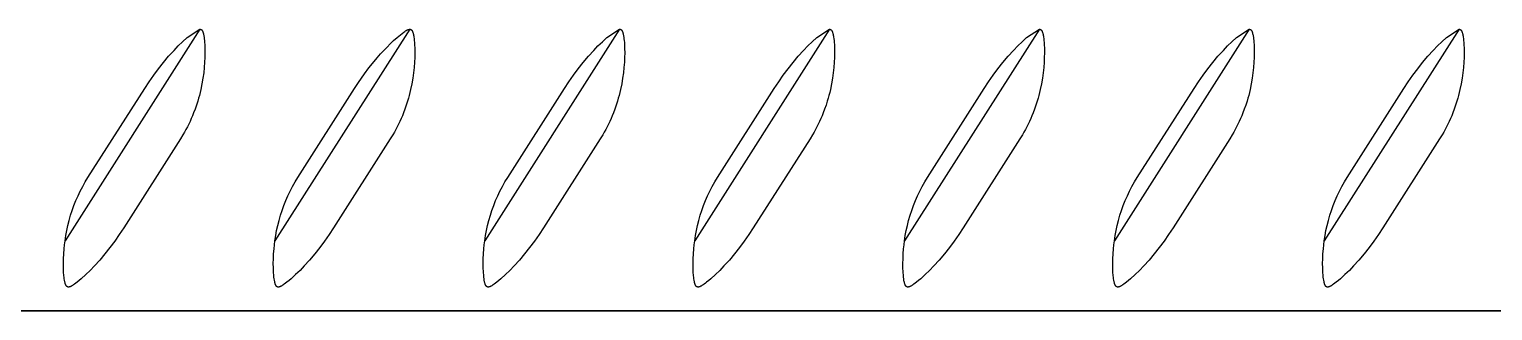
# Model space of a CAD drawing. Header units: millimetres. Extents: x -8 to 1608, y -703 to 404.
# Drawn here: x 594.1 to 670.8, y 185 to 199.8 of the extents above; entities that cross this region are included whole.
import ezdxf

# ---------------------------------------------------------------- set-up
doc = ezdxf.new("R2010")
doc.units = ezdxf.units.MM
doc.layers.add('Blocks', color=7, linetype='Continuous')
doc.layers.add('Blocks$Inner', color=7, linetype='Continuous', lineweight=25, true_color=0x007f00)
doc.layers.add('Blocks$Outline', color=7, linetype='Continuous', lineweight=35, true_color=0xff3f3f)

# ---------------------------------------------------------------- blocks, each defined once
blk = doc.blocks.new('Rebar Coffee Table Front')
at = {"layer": 'Blocks$Inner'}
for points in [[(603.034, 199.774), (603.038, 199.774), (603.042, 199.774), (603.046, 199.774), (603.05, 199.774), (603.054, 199.773), (603.058, 199.773), (603.061, 199.772), (603.065, 199.772), (603.069, 199.771), (603.072, 199.77), (603.076, 199.769), (603.08, 199.768), (603.083, 199.767), (603.087, 199.765), (603.09, 199.764), (603.093, 199.762), (603.095, 199.762), (603.097, 199.761), (603.1, 199.759), (603.104, 199.757), (603.107, 199.755), (603.11, 199.753), (603.113, 199.75), (603.116, 199.748), (603.119, 199.746), (603.122, 199.743), (603.125, 199.74), (603.128, 199.738), (603.131, 199.735), (603.133, 199.732), (603.136, 199.729), (603.138, 199.726), (603.141, 199.723), (603.144, 199.719), (603.147, 199.715), (603.15, 199.711), (603.153, 199.707), (603.156, 199.703), (603.158, 199.699), (603.161, 199.695), (603.163, 199.69), (603.168, 199.682), (603.173, 199.673), (603.177, 199.664), (603.181, 199.654), (603.186, 199.642), (603.191, 199.629), (603.196, 199.616), (603.2, 199.603), (603.208, 199.577), (603.215, 199.55), (603.226, 199.507), (603.235, 199.462), (603.243, 199.417), (603.25, 199.371), (603.263, 199.278), (603.273, 199.183), (603.282, 199.08), (603.289, 198.975), (603.297, 198.757), (603.299, 198.53), (603.294, 198.294), (603.282, 198.04), (603.262, 197.774), (603.232, 197.492), (603.193, 197.212), (603.142, 196.913), (603.081, 196.616), (603.045, 196.461), (603.006, 196.307), (602.964, 196.154), (602.919, 196.001), (602.852, 195.788), (602.778, 195.577), (602.707, 195.387), (602.646, 195.237), (602.583, 195.088), (602.516, 194.941), (602.446, 194.795), (602.376, 194.655), (602.303, 194.517), (602.227, 194.38), (602.148, 194.245), (602.015, 194.029), (599.04, 189.358), (598.81, 189.006), (598.57, 188.662), (598.318, 188.325), (598.057, 187.996), (597.786, 187.675), (597.504, 187.362), (597.282, 187.131), (597.052, 186.907), (596.814, 186.69), (596.706, 186.597), (596.595, 186.507), (596.528, 186.456), (596.46, 186.406), (596.406, 186.369), (596.379, 186.351), (596.351, 186.334), (596.328, 186.321), (596.305, 186.308), (596.281, 186.296), (596.269, 186.29), (596.257, 186.285), (596.248, 186.281), (596.239, 186.277), (596.23, 186.273), (596.22, 186.27), (596.211, 186.267), (596.202, 186.264), (596.192, 186.262), (596.187, 186.261), (596.182, 186.26), (596.175, 186.258), (596.168, 186.257), (596.164, 186.257), (596.16, 186.256), (596.156, 186.256), (596.153, 186.256), (596.149, 186.256), (596.145, 186.256), (596.141, 186.256), (596.138, 186.256), (596.134, 186.256), (596.13, 186.256), (596.126, 186.257), (596.123, 186.257), (596.119, 186.258), (596.116, 186.258), (596.113, 186.259), (596.11, 186.26), (596.107, 186.261), (596.103, 186.262), (596.1, 186.263), (596.097, 186.264), (596.094, 186.265), (596.091, 186.267), (596.088, 186.268), (596.085, 186.269), (596.082, 186.271), (596.079, 186.273), (596.076, 186.274), (596.074, 186.276), (596.071, 186.278), (596.068, 186.28), (596.065, 186.283), (596.062, 186.285), (596.059, 186.287), (596.056, 186.29), (596.054, 186.293), (596.051, 186.295), (596.048, 186.298), (596.046, 186.301), (596.044, 186.304), (596.041, 186.306), (596.039, 186.309), (596.037, 186.312), (596.032, 186.318), (596.029, 186.322), (596.027, 186.326), (596.024, 186.33), (596.022, 186.334), (596.017, 186.342), (596.013, 186.351), (596.009, 186.359), (596.005, 186.367), (596.001, 186.376), (595.997, 186.385), (595.993, 186.396), (595.988, 186.408), (595.984, 186.42), (595.98, 186.432), (595.973, 186.456), (595.967, 186.48), (595.96, 186.507), (595.954, 186.535), (595.939, 186.612), (595.927, 186.69), (595.917, 186.769), (595.909, 186.847), (595.893, 187.055), (595.885, 187.273), (595.883, 187.5), (595.888, 187.736), (595.9, 187.996), (595.92, 188.255), (595.942, 188.469), (595.969, 188.682)], [(614.034, 199.774), (614.038, 199.774), (614.042, 199.774), (614.046, 199.774), (614.05, 199.774), (614.054, 199.773), (614.058, 199.773), (614.061, 199.772), (614.065, 199.772), (614.069, 199.771), (614.072, 199.77), (614.076, 199.769), (614.08, 199.768), (614.083, 199.767), (614.087, 199.765), (614.09, 199.764), (614.093, 199.762), (614.095, 199.762), (614.097, 199.761), (614.1, 199.759), (614.104, 199.757), (614.107, 199.755), (614.11, 199.753), (614.113, 199.75), (614.116, 199.748), (614.119, 199.746), (614.122, 199.743), (614.125, 199.74), (614.128, 199.738), (614.131, 199.735), (614.133, 199.732), (614.136, 199.729), (614.138, 199.726), (614.141, 199.723), (614.144, 199.719), (614.147, 199.715), (614.15, 199.711), (614.153, 199.707), (614.156, 199.703), (614.158, 199.699), (614.161, 199.695), (614.163, 199.69), (614.168, 199.682), (614.173, 199.673), (614.177, 199.664), (614.181, 199.654), (614.186, 199.642), (614.191, 199.629), (614.196, 199.616), (614.2, 199.603), (614.208, 199.577), (614.215, 199.55), (614.226, 199.507), (614.235, 199.462), (614.243, 199.417), (614.25, 199.371), (614.263, 199.278), (614.273, 199.183), (614.282, 199.08), (614.289, 198.975), (614.297, 198.757), (614.299, 198.53), (614.294, 198.294), (614.282, 198.04), (614.262, 197.774), (614.232, 197.492), (614.193, 197.212), (614.142, 196.913), (614.081, 196.616), (614.045, 196.461), (614.006, 196.307), (613.964, 196.154), (613.919, 196.001), (613.852, 195.788), (613.778, 195.577), (613.707, 195.387), (613.646, 195.237), (613.583, 195.088), (613.516, 194.941), (613.446, 194.795), (613.376, 194.655), (613.303, 194.517), (613.227, 194.38), (613.148, 194.245), (613.015, 194.029), (610.04, 189.358), (609.81, 189.006), (609.57, 188.662), (609.318, 188.325), (609.057, 187.996), (608.786, 187.675), (608.504, 187.362), (608.282, 187.131), (608.052, 186.907), (607.814, 186.69), (607.706, 186.597), (607.595, 186.507), (607.528, 186.456), (607.46, 186.406), (607.406, 186.369), (607.379, 186.351), (607.351, 186.334), (607.328, 186.321), (607.305, 186.308), (607.281, 186.296), (607.269, 186.29), (607.257, 186.285), (607.248, 186.281), (607.239, 186.277), (607.23, 186.273), (607.22, 186.27), (607.211, 186.267), (607.202, 186.264), (607.192, 186.262), (607.187, 186.261), (607.182, 186.26), (607.175, 186.258), (607.168, 186.257), (607.164, 186.257), (607.16, 186.256), (607.156, 186.256), (607.153, 186.256), (607.149, 186.256), (607.145, 186.256), (607.141, 186.256), (607.138, 186.256), (607.134, 186.256), (607.13, 186.256), (607.126, 186.257), (607.123, 186.257), (607.119, 186.258), (607.116, 186.258), (607.113, 186.259), (607.11, 186.26), (607.107, 186.261), (607.103, 186.262), (607.1, 186.263), (607.097, 186.264), (607.094, 186.265), (607.091, 186.267), (607.088, 186.268), (607.085, 186.269), (607.082, 186.271), (607.079, 186.273), (607.076, 186.274), (607.074, 186.276), (607.071, 186.278), (607.068, 186.28), (607.065, 186.283), (607.062, 186.285), (607.059, 186.287), (607.056, 186.29), (607.054, 186.293), (607.051, 186.295), (607.048, 186.298), (607.046, 186.301), (607.044, 186.304), (607.041, 186.306), (607.039, 186.309), (607.037, 186.312), (607.032, 186.318), (607.029, 186.322), (607.027, 186.326), (607.024, 186.33), (607.022, 186.334), (607.017, 186.342), (607.013, 186.351), (607.009, 186.359), (607.005, 186.367), (607.001, 186.376), (606.997, 186.385), (606.993, 186.396), (606.988, 186.408), (606.984, 186.42), (606.98, 186.432), (606.973, 186.456), (606.967, 186.48), (606.96, 186.507), (606.954, 186.535), (606.939, 186.612), (606.927, 186.69), (606.917, 186.769), (606.909, 186.847), (606.893, 187.055), (606.885, 187.273), (606.883, 187.5), (606.888, 187.736), (606.9, 187.996), (606.92, 188.255), (606.942, 188.469), (606.969, 188.682)], [(625.034, 199.774), (625.038, 199.774), (625.042, 199.774), (625.046, 199.774), (625.05, 199.774), (625.054, 199.773), (625.058, 199.773), (625.061, 199.772), (625.065, 199.772), (625.069, 199.771), (625.072, 199.77), (625.076, 199.769), (625.08, 199.768), (625.083, 199.767), (625.087, 199.765), (625.09, 199.764), (625.093, 199.762), (625.095, 199.762), (625.097, 199.761), (625.1, 199.759), (625.104, 199.757), (625.107, 199.755), (625.11, 199.753), (625.113, 199.75), (625.116, 199.748), (625.119, 199.746), (625.122, 199.743), (625.125, 199.74), (625.128, 199.738), (625.131, 199.735), (625.133, 199.732), (625.136, 199.729), (625.138, 199.726), (625.141, 199.723), (625.144, 199.719), (625.147, 199.715), (625.15, 199.711), (625.153, 199.707), (625.156, 199.703), (625.158, 199.699), (625.161, 199.695), (625.163, 199.69), (625.168, 199.682), (625.173, 199.673), (625.177, 199.664), (625.181, 199.654), (625.186, 199.642), (625.191, 199.629), (625.196, 199.616), (625.2, 199.603), (625.208, 199.577), (625.215, 199.55), (625.226, 199.507), (625.235, 199.462), (625.243, 199.417), (625.25, 199.371), (625.263, 199.278), (625.273, 199.183), (625.282, 199.08), (625.289, 198.975), (625.297, 198.757), (625.299, 198.53), (625.294, 198.294), (625.282, 198.04), (625.262, 197.774), (625.232, 197.492), (625.193, 197.212), (625.142, 196.913), (625.081, 196.616), (625.045, 196.461), (625.006, 196.307), (624.964, 196.154), (624.919, 196.001), (624.852, 195.788), (624.778, 195.577), (624.707, 195.387), (624.646, 195.237), (624.583, 195.088), (624.516, 194.941), (624.446, 194.795), (624.376, 194.655), (624.303, 194.517), (624.227, 194.38), (624.148, 194.245), (624.015, 194.029), (621.04, 189.358), (620.81, 189.006), (620.57, 188.662), (620.318, 188.325), (620.057, 187.996), (619.786, 187.675), (619.504, 187.362), (619.282, 187.131), (619.052, 186.907), (618.814, 186.69), (618.706, 186.597), (618.595, 186.507), (618.528, 186.456), (618.46, 186.406), (618.406, 186.369), (618.379, 186.351), (618.351, 186.334), (618.328, 186.321), (618.305, 186.308), (618.281, 186.296), (618.269, 186.29), (618.257, 186.285), (618.248, 186.281), (618.239, 186.277), (618.23, 186.273), (618.22, 186.27), (618.211, 186.267), (618.202, 186.264), (618.192, 186.262), (618.187, 186.261), (618.182, 186.26), (618.175, 186.258), (618.168, 186.257), (618.164, 186.257), (618.16, 186.256), (618.156, 186.256), (618.153, 186.256), (618.149, 186.256), (618.145, 186.256), (618.141, 186.256), (618.138, 186.256), (618.134, 186.256), (618.13, 186.256), (618.126, 186.257), (618.123, 186.257), (618.119, 186.258), (618.116, 186.258), (618.113, 186.259), (618.11, 186.26), (618.107, 186.261), (618.103, 186.262), (618.1, 186.263), (618.097, 186.264), (618.094, 186.265), (618.091, 186.267), (618.088, 186.268), (618.085, 186.269), (618.082, 186.271), (618.079, 186.273), (618.076, 186.274), (618.074, 186.276), (618.071, 186.278), (618.068, 186.28), (618.065, 186.283), (618.062, 186.285), (618.059, 186.287), (618.056, 186.29), (618.054, 186.293), (618.051, 186.295), (618.048, 186.298), (618.046, 186.301), (618.044, 186.304), (618.041, 186.306), (618.039, 186.309), (618.037, 186.312), (618.032, 186.318), (618.029, 186.322), (618.027, 186.326), (618.024, 186.33), (618.022, 186.334), (618.017, 186.342), (618.013, 186.351), (618.009, 186.359), (618.005, 186.367), (618.001, 186.376), (617.997, 186.385), (617.993, 186.396), (617.988, 186.408), (617.984, 186.42), (617.98, 186.432), (617.973, 186.456), (617.967, 186.48), (617.96, 186.507), (617.954, 186.535), (617.939, 186.612), (617.927, 186.69), (617.917, 186.769), (617.909, 186.847), (617.893, 187.055), (617.885, 187.273), (617.883, 187.5), (617.888, 187.736), (617.9, 187.996), (617.92, 188.255), (617.942, 188.469), (617.969, 188.682)], [(636.034, 199.774), (636.038, 199.774), (636.042, 199.774), (636.046, 199.774), (636.05, 199.774), (636.054, 199.773), (636.058, 199.773), (636.061, 199.772), (636.065, 199.772), (636.069, 199.771), (636.072, 199.77), (636.076, 199.769), (636.08, 199.768), (636.083, 199.767), (636.087, 199.765), (636.09, 199.764), (636.093, 199.762), (636.095, 199.762), (636.097, 199.761), (636.1, 199.759), (636.104, 199.757), (636.107, 199.755), (636.11, 199.753), (636.113, 199.75), (636.116, 199.748), (636.119, 199.746), (636.122, 199.743), (636.125, 199.74), (636.128, 199.738), (636.131, 199.735), (636.133, 199.732), (636.136, 199.729), (636.138, 199.726), (636.141, 199.723), (636.144, 199.719), (636.147, 199.715), (636.15, 199.711), (636.153, 199.707), (636.156, 199.703), (636.158, 199.699), (636.161, 199.695), (636.163, 199.69), (636.168, 199.682), (636.173, 199.673), (636.177, 199.664), (636.181, 199.654), (636.186, 199.642), (636.191, 199.629), (636.196, 199.616), (636.2, 199.603), (636.208, 199.577), (636.215, 199.55), (636.226, 199.507), (636.235, 199.462), (636.243, 199.417), (636.25, 199.371), (636.263, 199.278), (636.273, 199.183), (636.282, 199.08), (636.289, 198.975), (636.297, 198.757), (636.299, 198.53), (636.294, 198.294), (636.282, 198.04), (636.262, 197.774), (636.232, 197.492), (636.193, 197.212), (636.142, 196.913), (636.081, 196.616), (636.045, 196.461), (636.006, 196.307), (635.964, 196.154), (635.919, 196.001), (635.852, 195.788), (635.778, 195.577), (635.707, 195.387), (635.646, 195.237), (635.583, 195.088), (635.516, 194.941), (635.446, 194.795), (635.376, 194.655), (635.303, 194.517), (635.227, 194.38), (635.148, 194.245), (635.015, 194.029), (632.04, 189.358), (631.81, 189.006), (631.57, 188.662), (631.318, 188.325), (631.057, 187.996), (630.786, 187.675), (630.504, 187.362), (630.282, 187.131), (630.052, 186.907), (629.814, 186.69), (629.706, 186.597), (629.595, 186.507), (629.528, 186.456), (629.46, 186.406), (629.406, 186.369), (629.379, 186.351), (629.351, 186.334), (629.328, 186.321), (629.305, 186.308), (629.281, 186.296), (629.269, 186.29), (629.257, 186.285), (629.248, 186.281), (629.239, 186.277), (629.23, 186.273), (629.22, 186.27), (629.211, 186.267), (629.202, 186.264), (629.192, 186.262), (629.187, 186.261), (629.182, 186.26), (629.175, 186.258), (629.168, 186.257), (629.164, 186.257), (629.16, 186.256), (629.156, 186.256), (629.153, 186.256), (629.149, 186.256), (629.145, 186.256), (629.141, 186.256), (629.138, 186.256), (629.134, 186.256), (629.13, 186.256), (629.126, 186.257), (629.123, 186.257), (629.119, 186.258), (629.116, 186.258), (629.113, 186.259), (629.11, 186.26), (629.107, 186.261), (629.103, 186.262), (629.1, 186.263), (629.097, 186.264), (629.094, 186.265), (629.091, 186.267), (629.088, 186.268), (629.085, 186.269), (629.082, 186.271), (629.079, 186.273), (629.076, 186.274), (629.074, 186.276), (629.071, 186.278), (629.068, 186.28), (629.065, 186.283), (629.062, 186.285), (629.059, 186.287), (629.056, 186.29), (629.054, 186.293), (629.051, 186.295), (629.048, 186.298), (629.046, 186.301), (629.044, 186.304), (629.041, 186.306), (629.039, 186.309), (629.037, 186.312), (629.032, 186.318), (629.029, 186.322), (629.027, 186.326), (629.024, 186.33), (629.022, 186.334), (629.017, 186.342), (629.013, 186.351), (629.009, 186.359), (629.005, 186.367), (629.001, 186.376), (628.997, 186.385), (628.993, 186.396), (628.988, 186.408), (628.984, 186.42), (628.98, 186.432), (628.973, 186.456), (628.967, 186.48), (628.96, 186.507), (628.954, 186.535), (628.939, 186.612), (628.927, 186.69), (628.917, 186.769), (628.909, 186.847), (628.893, 187.055), (628.885, 187.273), (628.883, 187.5), (628.888, 187.736), (628.9, 187.996), (628.92, 188.255), (628.942, 188.469), (628.969, 188.682)], [(647.034, 199.774), (639.969, 188.682), (640.009, 188.953), (640.058, 189.222), (640.116, 189.489), (640.182, 189.755), (640.258, 190.018), (640.342, 190.278), (640.435, 190.535), (640.536, 190.789), (640.646, 191.04), (640.764, 191.287), (640.89, 191.529), (641.025, 191.768), (641.167, 192.001), (644.142, 196.672), (644.372, 197.024), (644.612, 197.368), (644.864, 197.705), (645.125, 198.034), (645.396, 198.355), (645.678, 198.668), (645.9, 198.899), (646.13, 199.123), (646.368, 199.34), (647.034, 199.774), (647.038, 199.774), (647.042, 199.774), (647.046, 199.774), (647.05, 199.774), (647.054, 199.773), (647.058, 199.773), (647.061, 199.772), (647.065, 199.772), (647.069, 199.771), (647.072, 199.77), (647.076, 199.769), (647.08, 199.768), (647.083, 199.767), (647.087, 199.765), (647.09, 199.764), (647.093, 199.762), (647.095, 199.762), (647.097, 199.761), (647.1, 199.759), (647.104, 199.757), (647.107, 199.755), (647.11, 199.753), (647.113, 199.75), (647.116, 199.748), (647.119, 199.746), (647.122, 199.743), (647.125, 199.74), (647.128, 199.738), (647.131, 199.735), (647.133, 199.732), (647.136, 199.729), (647.138, 199.726), (647.141, 199.723), (647.144, 199.719), (647.147, 199.715), (647.15, 199.711), (647.153, 199.707), (647.156, 199.703), (647.158, 199.699), (647.161, 199.695), (647.163, 199.69), (647.168, 199.682), (647.173, 199.673), (647.177, 199.664), (647.181, 199.654), (647.186, 199.642), (647.191, 199.629), (647.196, 199.616), (647.2, 199.603), (647.208, 199.577), (647.215, 199.55), (647.226, 199.507), (647.235, 199.462), (647.243, 199.417), (647.25, 199.371), (647.263, 199.278), (647.273, 199.183), (647.282, 199.08), (647.289, 198.975), (647.297, 198.757), (647.299, 198.53), (647.294, 198.294), (647.282, 198.04), (647.262, 197.774), (647.232, 197.492), (647.193, 197.212), (647.142, 196.913), (647.081, 196.616), (647.045, 196.461), (647.006, 196.307), (646.964, 196.154), (646.919, 196.001), (646.852, 195.788), (646.778, 195.577), (646.707, 195.387), (646.646, 195.237), (646.583, 195.088), (646.516, 194.941), (646.446, 194.795), (646.376, 194.655), (646.303, 194.517), (646.227, 194.38), (646.148, 194.245), (646.015, 194.029), (643.04, 189.358), (642.81, 189.006), (642.57, 188.662), (642.318, 188.325), (642.057, 187.996), (641.786, 187.675), (641.504, 187.362), (641.282, 187.131), (641.052, 186.907), (640.814, 186.69), (640.706, 186.597), (640.595, 186.507), (640.528, 186.456), (640.46, 186.406), (640.406, 186.369), (640.379, 186.351), (640.351, 186.334), (640.328, 186.321), (640.305, 186.308), (640.281, 186.296), (640.269, 186.29), (640.257, 186.285), (640.248, 186.281), (640.239, 186.277), (640.23, 186.273), (640.22, 186.27), (640.211, 186.267), (640.202, 186.264), (640.192, 186.262), (640.187, 186.261), (640.182, 186.26), (640.175, 186.258), (640.168, 186.257), (640.164, 186.257), (640.16, 186.256), (640.156, 186.256), (640.153, 186.256), (640.149, 186.256), (640.145, 186.256), (640.141, 186.256), (640.138, 186.256), (640.134, 186.256), (640.13, 186.256), (640.126, 186.257), (640.123, 186.257), (640.119, 186.258), (640.116, 186.258), (640.113, 186.259), (640.11, 186.26), (640.107, 186.261), (640.103, 186.262), (640.1, 186.263), (640.097, 186.264), (640.094, 186.265), (640.091, 186.267), (640.088, 186.268), (640.085, 186.269), (640.082, 186.271), (640.079, 186.273), (640.076, 186.274), (640.074, 186.276), (640.071, 186.278), (640.068, 186.28), (640.065, 186.283), (640.062, 186.285), (640.059, 186.287), (640.056, 186.29), (640.054, 186.293), (640.051, 186.295), (640.048, 186.298), (640.046, 186.301), (640.044, 186.304), (640.041, 186.306), (640.039, 186.309), (640.037, 186.312), (640.032, 186.318), (640.029, 186.322), (640.027, 186.326), (640.024, 186.33), (640.022, 186.334), (640.017, 186.342), (640.013, 186.351), (640.009, 186.359), (640.005, 186.367), (640.001, 186.376), (639.997, 186.385), (639.993, 186.396), (639.988, 186.408), (639.984, 186.42), (639.98, 186.432), (639.973, 186.456), (639.967, 186.48), (639.96, 186.507), (639.954, 186.535), (639.939, 186.612), (639.927, 186.69), (639.917, 186.769), (639.909, 186.847), (639.893, 187.055), (639.885, 187.273), (639.883, 187.5), (639.888, 187.736), (639.9, 187.996), (639.92, 188.255), (639.942, 188.469), (639.969, 188.682)], [(658.034, 199.774), (658.038, 199.774), (658.042, 199.774), (658.046, 199.774), (658.05, 199.774), (658.054, 199.773), (658.058, 199.773), (658.061, 199.772), (658.065, 199.772), (658.069, 199.771), (658.072, 199.77), (658.076, 199.769), (658.08, 199.768), (658.083, 199.767), (658.087, 199.765), (658.09, 199.764), (658.093, 199.762), (658.095, 199.762), (658.097, 199.761), (658.1, 199.759), (658.104, 199.757), (658.107, 199.755), (658.11, 199.753), (658.113, 199.75), (658.116, 199.748), (658.119, 199.746), (658.122, 199.743), (658.125, 199.74), (658.128, 199.738), (658.131, 199.735), (658.133, 199.732), (658.136, 199.729), (658.138, 199.726), (658.141, 199.723), (658.144, 199.719), (658.147, 199.715), (658.15, 199.711), (658.153, 199.707), (658.156, 199.703), (658.158, 199.699), (658.161, 199.695), (658.163, 199.69), (658.168, 199.682), (658.173, 199.673), (658.177, 199.664), (658.181, 199.654), (658.186, 199.642), (658.191, 199.629), (658.196, 199.616), (658.2, 199.603), (658.208, 199.577), (658.215, 199.55), (658.226, 199.507), (658.235, 199.462), (658.243, 199.417), (658.25, 199.371), (658.263, 199.278), (658.273, 199.183), (658.282, 199.08), (658.289, 198.975), (658.297, 198.757), (658.299, 198.53), (658.294, 198.294), (658.282, 198.04), (658.262, 197.774), (658.232, 197.492), (658.193, 197.212), (658.142, 196.913), (658.081, 196.616), (658.045, 196.461), (658.006, 196.307), (657.964, 196.154), (657.919, 196.001), (657.852, 195.788), (657.778, 195.577), (657.707, 195.387), (657.646, 195.237), (657.583, 195.088), (657.516, 194.941), (657.446, 194.795), (657.376, 194.655), (657.303, 194.517), (657.227, 194.38), (657.148, 194.245), (657.015, 194.029), (654.04, 189.358), (653.81, 189.006), (653.57, 188.662), (653.318, 188.325), (653.057, 187.996), (652.786, 187.675), (652.504, 187.362), (652.282, 187.131), (652.052, 186.907), (651.814, 186.69), (651.706, 186.597), (651.595, 186.507), (651.528, 186.456), (651.46, 186.406), (651.406, 186.369), (651.379, 186.351), (651.351, 186.334), (651.328, 186.321), (651.305, 186.308), (651.281, 186.296), (651.269, 186.29), (651.257, 186.285), (651.248, 186.281), (651.239, 186.277), (651.23, 186.273), (651.22, 186.27), (651.211, 186.267), (651.202, 186.264), (651.192, 186.262), (651.187, 186.261), (651.182, 186.26), (651.175, 186.258), (651.168, 186.257), (651.164, 186.257), (651.16, 186.256), (651.156, 186.256), (651.153, 186.256), (651.149, 186.256), (651.145, 186.256), (651.141, 186.256), (651.138, 186.256), (651.134, 186.256), (651.13, 186.256), (651.126, 186.257), (651.123, 186.257), (651.119, 186.258), (651.116, 186.258), (651.113, 186.259), (651.11, 186.26), (651.107, 186.261), (651.103, 186.262), (651.1, 186.263), (651.097, 186.264), (651.094, 186.265), (651.091, 186.267), (651.088, 186.268), (651.085, 186.269), (651.082, 186.271), (651.079, 186.273), (651.076, 186.274), (651.074, 186.276), (651.071, 186.278), (651.068, 186.28), (651.065, 186.283), (651.062, 186.285), (651.059, 186.287), (651.056, 186.29), (651.054, 186.293), (651.051, 186.295), (651.048, 186.298), (651.046, 186.301), (651.044, 186.304), (651.041, 186.306), (651.039, 186.309), (651.037, 186.312), (651.032, 186.318), (651.029, 186.322), (651.027, 186.326), (651.024, 186.33), (651.022, 186.334), (651.017, 186.342), (651.013, 186.351), (651.009, 186.359), (651.005, 186.367), (651.001, 186.376), (650.997, 186.385), (650.993, 186.396), (650.988, 186.408), (650.984, 186.42), (650.98, 186.432), (650.973, 186.456), (650.967, 186.48), (650.96, 186.507), (650.954, 186.535), (650.939, 186.612), (650.927, 186.69), (650.917, 186.769), (650.909, 186.847), (650.893, 187.055), (650.885, 187.273), (650.883, 187.5), (650.888, 187.736), (650.9, 187.996), (650.92, 188.255), (650.942, 188.469), (650.969, 188.682)], [(669.034, 199.774), (661.969, 188.682), (662.009, 188.953), (662.058, 189.222), (662.116, 189.489), (662.182, 189.755), (662.258, 190.018), (662.342, 190.278), (662.435, 190.535), (662.536, 190.789), (662.646, 191.04), (662.764, 191.287), (662.89, 191.529), (663.025, 191.768), (663.167, 192.001), (666.142, 196.672), (666.372, 197.024), (666.612, 197.368), (666.864, 197.705), (667.125, 198.034), (667.396, 198.355), (667.678, 198.668), (667.9, 198.899), (668.13, 199.123), (668.368, 199.34), (669.034, 199.774), (669.038, 199.774), (669.042, 199.774), (669.046, 199.774), (669.05, 199.774), (669.054, 199.773), (669.058, 199.773), (669.061, 199.772), (669.065, 199.772), (669.069, 199.771), (669.072, 199.77), (669.076, 199.769), (669.08, 199.768), (669.083, 199.767), (669.087, 199.765), (669.09, 199.764), (669.093, 199.762), (669.095, 199.762), (669.097, 199.761), (669.1, 199.759), (669.104, 199.757), (669.107, 199.755), (669.11, 199.753), (669.113, 199.75), (669.116, 199.748), (669.119, 199.746), (669.122, 199.743), (669.125, 199.74), (669.128, 199.738), (669.131, 199.735), (669.133, 199.732), (669.136, 199.729), (669.138, 199.726), (669.141, 199.723), (669.144, 199.719), (669.147, 199.715), (669.15, 199.711), (669.153, 199.707), (669.156, 199.703), (669.158, 199.699), (669.161, 199.695), (669.163, 199.69), (669.168, 199.682), (669.173, 199.673), (669.177, 199.664), (669.181, 199.654), (669.186, 199.642), (669.191, 199.629), (669.196, 199.616), (669.2, 199.603), (669.208, 199.577), (669.215, 199.55), (669.226, 199.507), (669.235, 199.462), (669.243, 199.417), (669.25, 199.371), (669.263, 199.278), (669.273, 199.183), (669.282, 199.08), (669.289, 198.975), (669.297, 198.757), (669.299, 198.53), (669.294, 198.294), (669.282, 198.04), (669.262, 197.774), (669.232, 197.492), (669.193, 197.212), (669.142, 196.913), (669.081, 196.616), (669.045, 196.461), (669.006, 196.307), (668.964, 196.154), (668.919, 196.001), (668.852, 195.788), (668.778, 195.577), (668.707, 195.387), (668.646, 195.237), (668.583, 195.088), (668.516, 194.941), (668.446, 194.795), (668.376, 194.655), (668.303, 194.517), (668.227, 194.38), (668.148, 194.245), (668.015, 194.029), (665.04, 189.358), (664.81, 189.006), (664.57, 188.662), (664.318, 188.325), (664.057, 187.996), (663.786, 187.675), (663.504, 187.362), (663.282, 187.131), (663.052, 186.907), (662.814, 186.69), (662.706, 186.597), (662.595, 186.507), (662.528, 186.456), (662.46, 186.406), (662.406, 186.369), (662.379, 186.351), (662.351, 186.334), (662.328, 186.321), (662.305, 186.308), (662.281, 186.296), (662.269, 186.29), (662.257, 186.285), (662.248, 186.281), (662.239, 186.277), (662.23, 186.273), (662.22, 186.27), (662.211, 186.267), (662.202, 186.264), (662.192, 186.262), (662.187, 186.261), (662.182, 186.26), (662.175, 186.258), (662.168, 186.257), (662.164, 186.257), (662.16, 186.256), (662.156, 186.256), (662.153, 186.256), (662.149, 186.256), (662.145, 186.256), (662.141, 186.256), (662.138, 186.256), (662.134, 186.256), (662.13, 186.256), (662.126, 186.257), (662.123, 186.257), (662.119, 186.258), (662.116, 186.258), (662.113, 186.259), (662.11, 186.26), (662.107, 186.261), (662.103, 186.262), (662.1, 186.263), (662.097, 186.264), (662.094, 186.265), (662.091, 186.267), (662.088, 186.268), (662.085, 186.269), (662.082, 186.271), (662.079, 186.273), (662.076, 186.274), (662.074, 186.276), (662.071, 186.278), (662.068, 186.28), (662.065, 186.283), (662.062, 186.285), (662.059, 186.287), (662.056, 186.29), (662.054, 186.293), (662.051, 186.295), (662.048, 186.298), (662.046, 186.301), (662.044, 186.304), (662.041, 186.306), (662.039, 186.309), (662.037, 186.312), (662.032, 186.318), (662.029, 186.322), (662.027, 186.326), (662.024, 186.33), (662.022, 186.334), (662.017, 186.342), (662.013, 186.351), (662.009, 186.359), (662.005, 186.367), (662.001, 186.376), (661.997, 186.385), (661.993, 186.396), (661.988, 186.408), (661.984, 186.42), (661.98, 186.432), (661.973, 186.456), (661.967, 186.48), (661.96, 186.507), (661.954, 186.535), (661.939, 186.612), (661.927, 186.69), (661.917, 186.769), (661.909, 186.847), (661.893, 187.055), (661.885, 187.273), (661.883, 187.5), (661.888, 187.736), (661.9, 187.996), (661.92, 188.255), (661.942, 188.469), (661.969, 188.682)], [(59.552, 185.015), (162.015, 185.015), (170.181, 185.015), (177.071, 185.015), (181.181, 185.015), (192.181, 185.015), (232.071, 185.015), (236.181, 185.015), (247.181, 185.015), (287.071, 185.015), (404.015, 185.015), (580.015, 185.015), (724.738, 185.015)]]:
    blk.add_lwpolyline(points, dxfattribs=at)
for points in [[(600.142, 196.672), (600.372, 197.024), (600.612, 197.368), (600.864, 197.705), (601.125, 198.034), (601.396, 198.355), (601.678, 198.668), (601.9, 198.899), (602.13, 199.123), (602.368, 199.34), (603.034, 199.774), (595.969, 188.682), (596.009, 188.953), (596.058, 189.222), (596.116, 189.489), (596.182, 189.755), (596.258, 190.018), (596.342, 190.278), (596.435, 190.535), (596.536, 190.789), (596.646, 191.04), (596.764, 191.287), (596.89, 191.529), (597.025, 191.768), (597.167, 192.001)], [(611.142, 196.672), (611.349, 196.989), (611.505, 197.216), (611.665, 197.44), (611.895, 197.746), (612.162, 198.081), (612.334, 198.284), (612.504, 198.478), (612.678, 198.668), (612.844, 198.842), (613.014, 199.012), (613.189, 199.178), (613.368, 199.34), (613.454, 199.414), (613.541, 199.486), (613.631, 199.556), (613.722, 199.624), (613.771, 199.658), (613.795, 199.673), (613.819, 199.689), (613.84, 199.701), (613.861, 199.713), (613.883, 199.725), (613.905, 199.736), (613.922, 199.744), (613.931, 199.748), (613.94, 199.751), (613.948, 199.755), (613.957, 199.758), (613.966, 199.761), (613.976, 199.764), (613.983, 199.766), (613.99, 199.768), (613.997, 199.77), (614.005, 199.771), (614.012, 199.772), (614.016, 199.773), (614.019, 199.773), (614.023, 199.774), (614.027, 199.774), (614.03, 199.774), (614.034, 199.774), (606.969, 188.682), (607.009, 188.953), (607.058, 189.222), (607.116, 189.489), (607.182, 189.755), (607.258, 190.018), (607.342, 190.278), (607.435, 190.535), (607.536, 190.789), (607.646, 191.04), (607.764, 191.287), (607.89, 191.529), (608.025, 191.768), (608.167, 192.001)], [(622.142, 196.672), (622.372, 197.024), (622.612, 197.368), (622.864, 197.705), (623.125, 198.034), (623.396, 198.355), (623.678, 198.668), (623.9, 198.899), (624.13, 199.123), (624.368, 199.34), (625.034, 199.774), (617.969, 188.682), (618.009, 188.953), (618.058, 189.222), (618.116, 189.489), (618.182, 189.755), (618.258, 190.018), (618.342, 190.278), (618.435, 190.535), (618.536, 190.789), (618.646, 191.04), (618.764, 191.287), (618.89, 191.529), (619.025, 191.768), (619.167, 192.001)], [(633.142, 196.672), (633.372, 197.024), (633.612, 197.368), (633.864, 197.705), (634.125, 198.034), (634.396, 198.355), (634.678, 198.668), (634.9, 198.899), (635.13, 199.123), (635.368, 199.34), (636.034, 199.774), (628.969, 188.682), (629.009, 188.953), (629.058, 189.222), (629.116, 189.489), (629.182, 189.755), (629.258, 190.018), (629.342, 190.278), (629.435, 190.535), (629.536, 190.789), (629.646, 191.04), (629.764, 191.287), (629.89, 191.529), (630.025, 191.768), (630.167, 192.001)], [(655.142, 196.672), (655.372, 197.024), (655.612, 197.368), (655.864, 197.705), (656.125, 198.034), (656.396, 198.355), (656.678, 198.668), (656.9, 198.899), (657.13, 199.123), (657.368, 199.34), (658.034, 199.774), (650.969, 188.682), (651.009, 188.953), (651.058, 189.222), (651.116, 189.489), (651.182, 189.755), (651.258, 190.018), (651.342, 190.278), (651.435, 190.535), (651.536, 190.789), (651.646, 191.04), (651.764, 191.287), (651.89, 191.529), (652.025, 191.768), (652.167, 192.001)]]:
    blk.add_lwpolyline(points, close=True, dxfattribs=at)
at = {"layer": 'Blocks$Outline'}
blk.add_lwpolyline([(724.739, 185.015), (580.015, 185.015), (404.015, 185.015), (287.071, 185.015), (247.181, 185.015), (236.181, 185.015), (232.071, 185.015), (192.181, 185.015), (181.181, 185.015), (177.071, 185.015), (170.181, 185.015), (162.015, 185.015), (59.551, 185.015)], dxfattribs=at)

msp = doc.modelspace()

# ---------------------------------------------------------------- block references
at = {"layer": 'Blocks'}
msp.add_blockref('Rebar Coffee Table Front', (0, 0), dxfattribs=at)

doc.saveas('drawing.dxf')
